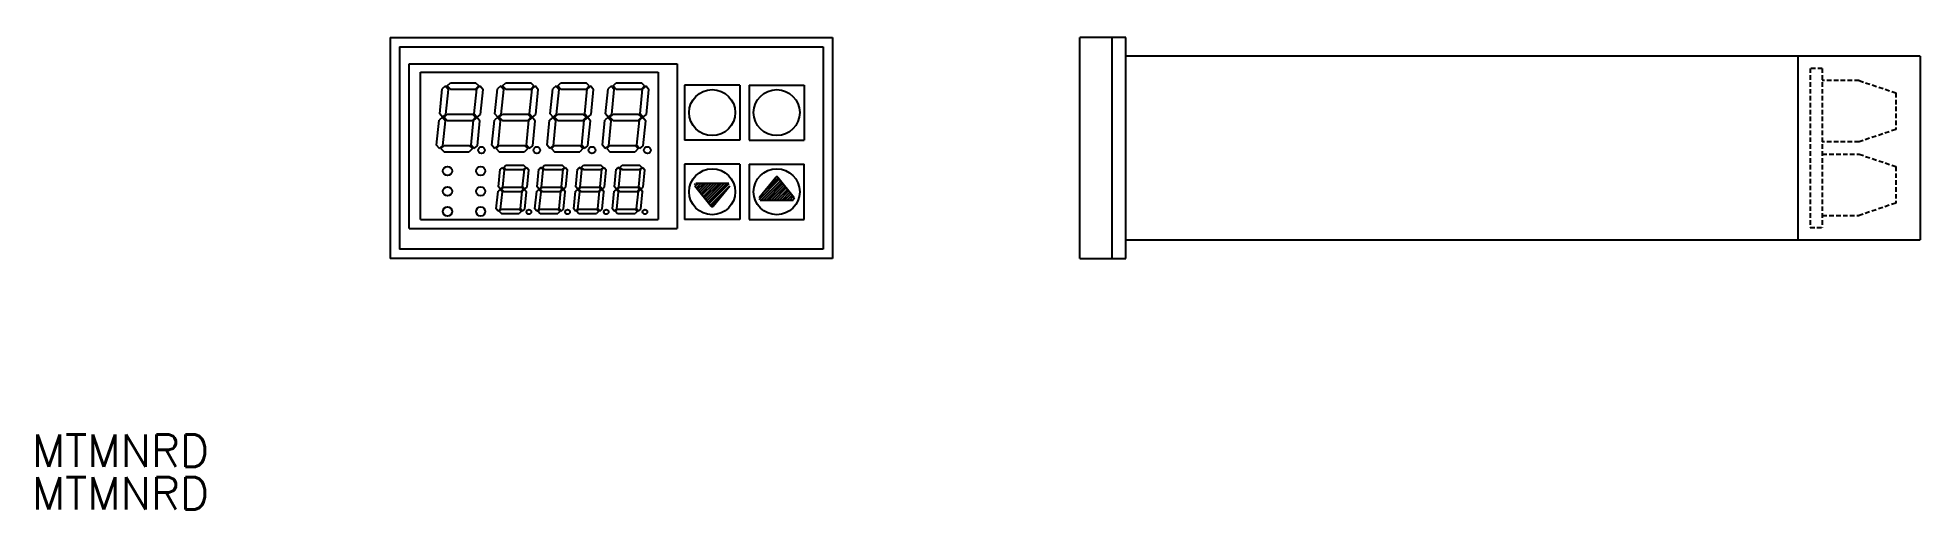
# Model space of a CAD drawing. Extents: x 71 to 276, y 1211 to 1263.
import ezdxf

# ---------------------------------------------------------------- set-up
doc = ezdxf.new("R2010")
doc.units = 0
doc.linetypes.add('DASHED', pattern=[0.75, 0.5, -0.25])
doc.layers.get('0').update_dxf_attribs({"linetype": 'CONTINUOUS'})
doc.styles.get("Standard").update_dxf_attribs({"font": 'txt', "bigfont": 'bigfont'})

msp = doc.modelspace()

# ---------------------------------------------------------------- linework, layer by layer
at = {"color": 7, "linetype": 'CONTINUOUS'}
for p, q in [((109.57, 1262.7), (157.57, 1262.7)), ((109.57, 1262.7), (109.57, 1238.7)), ((110.57, 1261.7), (156.57, 1261.7)), ((110.57, 1261.7), (110.57, 1239.7)), ((156.57, 1261.7), (156.57, 1239.7)), ((157.57, 1262.7), (157.57, 1238.7)), ((184.43, 1238.7), (184.43, 1262.7)), ((189.43, 1262.7), (184.43, 1262.7)), ((187.93, 1238.7), (187.93, 1262.7)), ((189.43, 1260.69), (189.43, 1262.7)), ((111.62, 1241.95), (111.62, 1259.85)), ((111.62, 1259.85), (140.72, 1259.85)), ((140.72, 1259.85), (140.72, 1241.95)), ((275.67, 1260.69), (189.43, 1260.69)), ((262.37, 1260.69), (262.37, 1240.72)), ((275.67, 1260.69), (275.67, 1240.72)), ((112.86, 1242.95), (112.86, 1258.95)), ((112.86, 1258.95), (138.66, 1258.95)), ((114.94, 1254.42), (115.21, 1257.15)), ((115.58, 1257.45), (115.21, 1257.15)), ((115.58, 1257.45), (115.89, 1257.08)), ((115.62, 1254.35), (115.89, 1257.08)), ((115.75, 1257.45), (116.1, 1257.79)), ((115.75, 1257.45), (116.1, 1257.11)), ((116.1, 1257.79), (118.83, 1257.79)), ((116.1, 1257.11), (118.83, 1257.11)), ((118.69, 1254.42), (118.96, 1257.15)), ((119.17, 1257.45), (118.83, 1257.79)), ((119.17, 1257.45), (118.83, 1257.11)), ((119.34, 1257.45), (118.96, 1257.15)), ((119.34, 1257.45), (119.64, 1257.08)), ((119.37, 1254.35), (119.64, 1257.08)), ((120.94, 1254.42), (121.21, 1257.15)), ((121.58, 1257.45), (121.21, 1257.15)), ((121.58, 1257.45), (121.89, 1257.08)), ((121.62, 1254.35), (121.89, 1257.08)), ((121.75, 1257.45), (122.1, 1257.79)), ((121.75, 1257.45), (122.1, 1257.11)), ((122.1, 1257.79), (124.83, 1257.79)), ((122.1, 1257.11), (124.83, 1257.11)), ((124.69, 1254.42), (124.96, 1257.15)), ((125.17, 1257.45), (124.83, 1257.79)), ((125.17, 1257.45), (124.83, 1257.11)), ((125.34, 1257.45), (124.96, 1257.15)), ((125.34, 1257.45), (125.64, 1257.08)), ((125.37, 1254.35), (125.64, 1257.08)), ((126.94, 1254.42), (127.21, 1257.15)), ((127.58, 1257.45), (127.21, 1257.15)), ((127.58, 1257.45), (127.89, 1257.08)), ((127.62, 1254.35), (127.89, 1257.08)), ((127.75, 1257.45), (128.1, 1257.79)), ((127.75, 1257.45), (128.1, 1257.11)), ((128.1, 1257.79), (130.83, 1257.79)), ((128.1, 1257.11), (130.83, 1257.11)), ((130.69, 1254.42), (130.96, 1257.15)), ((131.17, 1257.45), (130.83, 1257.79)), ((131.17, 1257.45), (130.83, 1257.11)), ((131.34, 1257.45), (130.96, 1257.15)), ((131.34, 1257.45), (131.64, 1257.08)), ((131.37, 1254.35), (131.64, 1257.08)), ((132.94, 1254.42), (133.21, 1257.15)), ((133.58, 1257.45), (133.21, 1257.15)), ((133.58, 1257.45), (133.89, 1257.08)), ((133.62, 1254.35), (133.89, 1257.08)), ((133.75, 1257.45), (134.1, 1257.79)), ((133.75, 1257.45), (134.1, 1257.11)), ((134.1, 1257.79), (136.83, 1257.79)), ((134.1, 1257.11), (136.83, 1257.11)), ((136.69, 1254.42), (136.96, 1257.15)), ((137.17, 1257.45), (136.83, 1257.79)), ((137.17, 1257.45), (136.83, 1257.11)), ((137.34, 1257.45), (136.96, 1257.15)), ((137.34, 1257.45), (137.64, 1257.08)), ((137.37, 1254.35), (137.64, 1257.08)), ((138.66, 1258.95), (138.66, 1242.95)), ((147.52, 1257.55), (141.52, 1257.55)), ((141.52, 1257.55), (141.52, 1251.55)), ((147.52, 1257.55), (147.52, 1251.55)), ((148.52, 1257.55), (148.52, 1251.55)), ((148.52, 1257.55), (154.52, 1257.55)), ((154.52, 1257.55), (154.52, 1251.55)), ((114.6, 1251.01), (114.87, 1253.74)), ((115.24, 1254.04), (114.87, 1253.74)), ((115.24, 1254.04), (114.94, 1254.42)), ((115.24, 1254.04), (115.62, 1254.35)), ((115.24, 1254.04), (115.55, 1253.67)), ((115.28, 1250.94), (115.55, 1253.67)), ((115.41, 1254.04), (115.75, 1254.39)), ((115.41, 1254.04), (115.75, 1253.7)), ((115.75, 1254.39), (118.49, 1254.39)), ((115.75, 1253.7), (118.49, 1253.7)), ((118.35, 1251.01), (118.62, 1253.74)), ((118.83, 1254.04), (118.49, 1254.39)), ((118.83, 1254.04), (118.49, 1253.7)), ((119, 1254.04), (118.62, 1253.74)), ((119, 1254.04), (118.69, 1254.42)), ((119, 1254.04), (119.37, 1254.35)), ((119, 1254.04), (119.3, 1253.67)), ((119.03, 1250.94), (119.3, 1253.67)), ((120.6, 1251.01), (120.87, 1253.74)), ((121.24, 1254.04), (120.87, 1253.74)), ((121.24, 1254.04), (120.94, 1254.42)), ((121.24, 1254.04), (121.62, 1254.35)), ((121.24, 1254.04), (121.55, 1253.67)), ((121.28, 1250.94), (121.55, 1253.67)), ((121.41, 1254.04), (121.75, 1254.39)), ((121.41, 1254.04), (121.75, 1253.7)), ((121.75, 1254.39), (124.49, 1254.39)), ((121.75, 1253.7), (124.49, 1253.7)), ((124.35, 1251.01), (124.62, 1253.74)), ((124.83, 1254.04), (124.49, 1254.39)), ((124.83, 1254.04), (124.49, 1253.7)), ((125, 1254.04), (124.62, 1253.74)), ((125, 1254.04), (124.69, 1254.42)), ((125, 1254.04), (125.37, 1254.35)), ((125, 1254.04), (125.3, 1253.67)), ((125.03, 1250.94), (125.3, 1253.67)), ((126.6, 1251.01), (126.87, 1253.74)), ((127.24, 1254.04), (126.87, 1253.74)), ((127.24, 1254.04), (126.94, 1254.42)), ((127.24, 1254.04), (127.62, 1254.35)), ((127.24, 1254.04), (127.55, 1253.67)), ((127.28, 1250.94), (127.55, 1253.67)), ((127.41, 1254.04), (127.75, 1254.39)), ((127.41, 1254.04), (127.75, 1253.7)), ((127.75, 1254.39), (130.49, 1254.39)), ((127.75, 1253.7), (130.49, 1253.7)), ((130.35, 1251.01), (130.62, 1253.74)), ((130.83, 1254.04), (130.49, 1254.39)), ((130.83, 1254.04), (130.49, 1253.7)), ((131, 1254.04), (130.62, 1253.74)), ((131, 1254.04), (130.69, 1254.42)), ((131, 1254.04), (131.37, 1254.35)), ((131, 1254.04), (131.3, 1253.67)), ((131.03, 1250.94), (131.3, 1253.67)), ((132.6, 1251.01), (132.87, 1253.74)), ((133.24, 1254.04), (132.87, 1253.74)), ((133.24, 1254.04), (132.94, 1254.42)), ((133.24, 1254.04), (133.62, 1254.35)), ((133.24, 1254.04), (133.55, 1253.67)), ((133.28, 1250.94), (133.55, 1253.67)), ((133.41, 1254.04), (133.75, 1254.39)), ((133.41, 1254.04), (133.75, 1253.7)), ((133.75, 1254.39), (136.48, 1254.39)), ((133.75, 1253.7), (136.48, 1253.7)), ((136.35, 1251.01), (136.62, 1253.74)), ((136.83, 1254.04), (136.48, 1254.39)), ((136.83, 1254.04), (136.48, 1253.7)), ((137, 1254.04), (136.62, 1253.74)), ((137, 1254.04), (136.69, 1254.42)), ((137, 1254.04), (137.37, 1254.35)), ((137, 1254.04), (137.3, 1253.67)), ((137.03, 1250.94), (137.3, 1253.67)), ((114.9, 1250.64), (114.6, 1251.01)), ((114.9, 1250.64), (115.28, 1250.94)), ((115.07, 1250.64), (115.41, 1250.98)), ((115.41, 1250.98), (118.14, 1250.98)), ((118.49, 1250.64), (118.14, 1250.98)), ((118.66, 1250.64), (118.35, 1251.01)), ((118.66, 1250.64), (119.03, 1250.94)), ((120.9, 1250.64), (120.6, 1251.01)), ((120.9, 1250.64), (121.28, 1250.94)), ((121.07, 1250.64), (121.41, 1250.98)), ((121.41, 1250.98), (124.14, 1250.98)), ((124.49, 1250.64), (124.14, 1250.98)), ((124.66, 1250.64), (124.35, 1251.01)), ((124.66, 1250.64), (125.03, 1250.94)), ((126.9, 1250.64), (126.6, 1251.01)), ((126.9, 1250.64), (127.28, 1250.94)), ((127.07, 1250.64), (127.41, 1250.98)), ((127.41, 1250.98), (130.14, 1250.98)), ((130.49, 1250.64), (130.14, 1250.98)), ((130.66, 1250.64), (130.35, 1251.01)), ((130.66, 1250.64), (131.03, 1250.94)), ((132.9, 1250.64), (132.6, 1251.01)), ((132.9, 1250.64), (133.28, 1250.94)), ((133.07, 1250.64), (133.41, 1250.98)), ((133.41, 1250.98), (136.14, 1250.98)), ((136.48, 1250.64), (136.14, 1250.98)), ((136.66, 1250.64), (136.35, 1251.01)), ((136.66, 1250.64), (137.03, 1250.94)), ((147.52, 1251.55), (141.52, 1251.55)), ((148.52, 1251.55), (154.52, 1251.55)), ((115.07, 1250.64), (115.41, 1250.29)), ((115.41, 1250.29), (118.14, 1250.29)), ((118.49, 1250.64), (118.14, 1250.29)), ((121.07, 1250.64), (121.41, 1250.29)), ((121.41, 1250.29), (124.14, 1250.29)), ((121.89, 1248.6), (122.13, 1248.84)), ((122.13, 1248.84), (124.04, 1248.84)), ((124.28, 1248.6), (124.04, 1248.84)), ((124.49, 1250.64), (124.14, 1250.29)), ((126.09, 1248.6), (126.33, 1248.84)), ((126.33, 1248.84), (128.24, 1248.84)), ((127.07, 1250.64), (127.41, 1250.29)), ((127.41, 1250.29), (130.14, 1250.29)), ((128.48, 1248.6), (128.24, 1248.84)), ((130.49, 1250.64), (130.14, 1250.29)), ((130.29, 1248.6), (130.53, 1248.84)), ((130.53, 1248.84), (132.44, 1248.84)), ((132.68, 1248.6), (132.44, 1248.84)), ((133.07, 1250.64), (133.41, 1250.29)), ((133.41, 1250.29), (136.14, 1250.29)), ((134.49, 1248.6), (134.73, 1248.84)), ((134.73, 1248.84), (136.64, 1248.84)), ((136.48, 1250.64), (136.14, 1250.29)), ((136.88, 1248.6), (136.64, 1248.84)), ((147.52, 1248.95), (141.52, 1248.95)), ((141.52, 1248.95), (141.52, 1242.95)), ((147.52, 1248.95), (147.52, 1242.95)), ((148.52, 1248.95), (148.52, 1242.95)), ((148.52, 1248.95), (154.52, 1248.95)), ((154.52, 1242.95), (154.52, 1248.95)), ((121.32, 1246.48), (121.51, 1248.39)), ((121.77, 1248.6), (121.51, 1248.39)), ((121.77, 1248.6), (121.98, 1248.34)), ((121.79, 1246.43), (121.98, 1248.34)), ((121.89, 1248.6), (122.13, 1248.36)), ((122.13, 1248.36), (124.04, 1248.36)), ((123.94, 1246.48), (124.13, 1248.39)), ((124.28, 1248.6), (124.04, 1248.36)), ((124.4, 1248.6), (124.13, 1248.39)), ((124.4, 1248.6), (124.61, 1248.34)), ((124.42, 1246.43), (124.61, 1248.34)), ((125.52, 1246.48), (125.71, 1248.39)), ((125.97, 1248.6), (125.71, 1248.39)), ((125.97, 1248.6), (126.18, 1248.34)), ((125.99, 1246.43), (126.18, 1248.34)), ((126.09, 1248.6), (126.33, 1248.36)), ((126.33, 1248.36), (128.24, 1248.36)), ((128.15, 1246.48), (128.33, 1248.39)), ((128.48, 1248.6), (128.24, 1248.36)), ((128.6, 1248.6), (128.33, 1248.39)), ((128.6, 1248.6), (128.81, 1248.34)), ((128.62, 1246.43), (128.81, 1248.34)), ((129.72, 1246.48), (129.91, 1248.39)), ((130.17, 1248.6), (129.91, 1248.39)), ((130.17, 1248.6), (130.38, 1248.34)), ((130.19, 1246.43), (130.38, 1248.34)), ((130.29, 1248.6), (130.53, 1248.36)), ((130.53, 1248.36), (132.44, 1248.36)), ((132.34, 1246.48), (132.53, 1248.39)), ((132.68, 1248.6), (132.44, 1248.36)), ((132.8, 1248.6), (132.53, 1248.39)), ((132.8, 1248.6), (133.01, 1248.34)), ((132.82, 1246.43), (133.01, 1248.34)), ((133.92, 1246.48), (134.11, 1248.39)), ((134.37, 1248.6), (134.11, 1248.39)), ((134.37, 1248.6), (134.58, 1248.34)), ((134.39, 1246.43), (134.58, 1248.34)), ((134.49, 1248.6), (134.73, 1248.36)), ((134.73, 1248.36), (136.64, 1248.36)), ((136.54, 1246.48), (136.73, 1248.39)), ((136.88, 1248.6), (136.64, 1248.36)), ((137, 1248.6), (136.73, 1248.39)), ((137, 1248.6), (137.21, 1248.34)), ((137.02, 1246.43), (137.21, 1248.34)), ((142.59, 1246.73), (142.71, 1246.85)), ((142.68, 1246.54), (142.99, 1246.85)), ((146.31, 1246.85), (142.74, 1246.85)), ((142.81, 1246.38), (143.28, 1246.85)), ((142.93, 1246.22), (143.56, 1246.85)), ((143.06, 1246.07), (143.84, 1246.85)), ((143.18, 1245.91), (144.13, 1246.85)), ((143.31, 1245.75), (144.41, 1246.85)), ((143.44, 1245.6), (144.69, 1246.85)), ((143.56, 1245.44), (144.97, 1246.85)), ((143.69, 1245.28), (145.26, 1246.85)), ((143.82, 1245.13), (145.54, 1246.85)), ((143.94, 1244.97), (145.82, 1246.85)), ((144.07, 1244.82), (146.11, 1246.85)), ((144.19, 1244.66), (146.37, 1246.84)), ((149.61, 1245.12), (151.8, 1247.3)), ((151.41, 1247.51), (149.62, 1245.3)), ((149.83, 1245.05), (151.93, 1247.15)), ((150.07, 1245.85), (151.68, 1247.46)), ((150.12, 1245.05), (152.06, 1246.99)), ((150.4, 1245.05), (152.18, 1246.84)), ((151.25, 1247.32), (151.5, 1247.56)), ((151.42, 1247.53), (151.41, 1247.52)), ((151.41, 1247.52), (151.41, 1247.51)), ((151.41, 1247.51), (151.41, 1247.51)), ((151.43, 1247.54), (151.42, 1247.53)), ((151.44, 1247.55), (151.43, 1247.54)), ((151.45, 1247.55), (151.44, 1247.55)), ((151.46, 1247.56), (151.45, 1247.55)), ((151.47, 1247.56), (151.46, 1247.56)), ((151.48, 1247.57), (151.47, 1247.56)), ((151.49, 1247.57), (151.48, 1247.57)), ((151.5, 1247.57), (151.49, 1247.57)), ((151.51, 1247.57), (151.5, 1247.57)), ((151.52, 1247.57), (151.51, 1247.57)), ((151.53, 1247.57), (151.52, 1247.57)), ((151.54, 1247.57), (151.53, 1247.57)), ((151.55, 1247.57), (151.54, 1247.57)), ((151.56, 1247.57), (151.55, 1247.57)), ((151.57, 1247.57), (151.56, 1247.57)), ((151.58, 1247.56), (151.57, 1247.57)), ((151.59, 1247.56), (151.58, 1247.56)), ((151.6, 1247.55), (151.59, 1247.56)), ((151.61, 1247.55), (151.6, 1247.55)), ((151.61, 1247.54), (151.61, 1247.55)), ((151.62, 1247.53), (151.61, 1247.54)), ((151.63, 1247.52), (151.62, 1247.53)), ((151.64, 1247.51), (151.63, 1247.52)), ((153.43, 1245.3), (151.64, 1247.51)), ((151.64, 1247.51), (151.64, 1247.51)), ((121.08, 1244.09), (121.27, 1246)), ((121.53, 1246.22), (121.27, 1246)), ((121.53, 1246.22), (121.32, 1246.48)), ((121.53, 1246.22), (121.79, 1246.43)), ((121.53, 1246.22), (121.74, 1245.95)), ((121.55, 1244.04), (121.74, 1245.95)), ((121.65, 1246.22), (121.89, 1246.46)), ((121.65, 1246.22), (121.89, 1245.98)), ((121.89, 1246.46), (123.8, 1246.46)), ((121.89, 1245.98), (123.8, 1245.98)), ((123.71, 1244.09), (123.9, 1246)), ((124.04, 1246.22), (123.8, 1246.46)), ((124.04, 1246.22), (123.8, 1245.98)), ((124.16, 1246.22), (123.9, 1246)), ((124.16, 1246.22), (123.94, 1246.48)), ((124.16, 1246.22), (124.42, 1246.43)), ((124.16, 1246.22), (124.37, 1245.95)), ((124.18, 1244.04), (124.37, 1245.95)), ((125.28, 1244.09), (125.47, 1246)), ((125.73, 1246.22), (125.47, 1246)), ((125.73, 1246.22), (125.52, 1246.48)), ((125.73, 1246.22), (125.99, 1246.43)), ((125.73, 1246.22), (125.94, 1245.95)), ((125.75, 1244.04), (125.94, 1245.95)), ((125.85, 1246.22), (126.09, 1246.46)), ((125.85, 1246.22), (126.09, 1245.98)), ((126.09, 1246.46), (128, 1246.46)), ((126.09, 1245.98), (128, 1245.98)), ((127.91, 1244.09), (128.1, 1246)), ((128.24, 1246.22), (128, 1246.46)), ((128.24, 1246.22), (128, 1245.98)), ((128.36, 1246.22), (128.1, 1246)), ((128.36, 1246.22), (128.15, 1246.48)), ((128.36, 1246.22), (128.62, 1246.43)), ((128.36, 1246.22), (128.57, 1245.95)), ((128.38, 1244.04), (128.57, 1245.95)), ((129.48, 1244.09), (129.67, 1246)), ((129.93, 1246.22), (129.67, 1246)), ((129.93, 1246.22), (129.72, 1246.48)), ((129.93, 1246.22), (130.19, 1246.43)), ((129.93, 1246.22), (130.14, 1245.95)), ((129.95, 1244.04), (130.14, 1245.95)), ((130.05, 1246.22), (130.29, 1246.46)), ((130.05, 1246.22), (130.29, 1245.98)), ((130.29, 1246.46), (132.2, 1246.46)), ((130.29, 1245.98), (132.2, 1245.98)), ((132.11, 1244.09), (132.3, 1246)), ((132.44, 1246.22), (132.2, 1246.46)), ((132.44, 1246.22), (132.2, 1245.98)), ((132.56, 1246.22), (132.3, 1246)), ((132.56, 1246.22), (132.34, 1246.48)), ((132.56, 1246.22), (132.82, 1246.43)), ((132.56, 1246.22), (132.77, 1245.95)), ((132.58, 1244.04), (132.77, 1245.95)), ((133.68, 1244.09), (133.87, 1246)), ((134.13, 1246.22), (133.87, 1246)), ((134.13, 1246.22), (133.92, 1246.48)), ((134.13, 1246.22), (134.39, 1246.43)), ((134.13, 1246.22), (134.34, 1245.95)), ((134.15, 1244.04), (134.34, 1245.95)), ((134.25, 1246.22), (134.49, 1246.46)), ((134.25, 1246.22), (134.49, 1245.98)), ((134.49, 1246.46), (136.4, 1246.46)), ((134.49, 1245.98), (136.4, 1245.98)), ((136.3, 1244.09), (136.5, 1246)), ((136.64, 1246.22), (136.4, 1246.46)), ((136.64, 1246.22), (136.4, 1245.98)), ((136.76, 1246.22), (136.5, 1246)), ((136.76, 1246.22), (136.54, 1246.48)), ((136.76, 1246.22), (137.02, 1246.43)), ((136.76, 1246.22), (136.97, 1245.95)), ((136.78, 1244.04), (136.97, 1245.95)), ((142.62, 1246.61), (144.41, 1244.4)), ((144.32, 1244.5), (146.42, 1246.6)), ((144.46, 1244.36), (145.23, 1245.13)), ((144.64, 1244.4), (146.43, 1246.61)), ((149.74, 1245.05), (153.31, 1245.05)), ((150.68, 1245.05), (152.31, 1246.68)), ((150.97, 1245.05), (152.44, 1246.52)), ((151.25, 1245.05), (152.56, 1246.37)), ((151.53, 1245.05), (152.69, 1246.21)), ((151.81, 1245.05), (152.81, 1246.05)), ((152.1, 1245.05), (152.94, 1245.9)), ((152.38, 1245.05), (153.07, 1245.74)), ((152.66, 1245.05), (153.19, 1245.58)), ((152.95, 1245.05), (153.32, 1245.43)), ((153.23, 1245.05), (153.44, 1245.27)), ((112.86, 1242.95), (138.66, 1242.95)), ((121.29, 1243.83), (121.08, 1244.09)), ((121.29, 1243.83), (121.55, 1244.04)), ((121.41, 1243.83), (121.65, 1244.07)), ((121.41, 1243.83), (121.65, 1243.59)), ((121.65, 1244.07), (123.56, 1244.07)), ((121.65, 1243.59), (123.56, 1243.59)), ((123.8, 1243.83), (123.56, 1244.07)), ((123.8, 1243.83), (123.56, 1243.59)), ((123.92, 1243.83), (123.71, 1244.09)), ((123.92, 1243.83), (124.18, 1244.04)), ((125.49, 1243.83), (125.28, 1244.09)), ((125.49, 1243.83), (125.75, 1244.04)), ((125.61, 1243.83), (125.85, 1244.07)), ((125.61, 1243.83), (125.85, 1243.59)), ((125.85, 1244.07), (127.76, 1244.07)), ((125.85, 1243.59), (127.76, 1243.59)), ((128, 1243.83), (127.76, 1244.07)), ((128, 1243.83), (127.76, 1243.59)), ((128.12, 1243.83), (127.91, 1244.09)), ((128.12, 1243.83), (128.38, 1244.04)), ((129.69, 1243.83), (129.48, 1244.09)), ((129.69, 1243.83), (129.95, 1244.04)), ((129.81, 1243.83), (130.05, 1244.07)), ((129.81, 1243.83), (130.05, 1243.59)), ((130.05, 1244.07), (131.96, 1244.07)), ((130.05, 1243.59), (131.96, 1243.59)), ((132.2, 1243.83), (131.96, 1244.07)), ((132.2, 1243.83), (131.96, 1243.59)), ((132.32, 1243.83), (132.11, 1244.09)), ((132.32, 1243.83), (132.58, 1244.04)), ((133.89, 1243.83), (133.68, 1244.09)), ((133.89, 1243.83), (134.15, 1244.04)), ((134.01, 1243.83), (134.25, 1244.07)), ((134.01, 1243.83), (134.25, 1243.59)), ((134.25, 1244.07), (136.16, 1244.07)), ((134.25, 1243.59), (136.16, 1243.59)), ((136.4, 1243.83), (136.16, 1244.07)), ((136.4, 1243.83), (136.16, 1243.59)), ((136.52, 1243.83), (136.3, 1244.09)), ((136.52, 1243.83), (136.78, 1244.04)), ((147.52, 1242.95), (141.52, 1242.95)), ((144.41, 1244.4), (144.41, 1244.4)), ((144.41, 1244.4), (144.41, 1244.39)), ((144.41, 1244.39), (144.42, 1244.38)), ((144.42, 1244.38), (144.43, 1244.37)), ((144.43, 1244.37), (144.44, 1244.36)), ((144.44, 1244.36), (144.45, 1244.35)), ((144.45, 1244.35), (144.46, 1244.35)), ((144.46, 1244.35), (144.47, 1244.34)), ((144.47, 1244.34), (144.48, 1244.34)), ((144.48, 1244.34), (144.49, 1244.34)), ((144.49, 1244.34), (144.5, 1244.34)), ((144.5, 1244.34), (144.51, 1244.34)), ((144.51, 1244.34), (144.52, 1244.34)), ((144.52, 1244.34), (144.53, 1244.34)), ((144.53, 1244.34), (144.54, 1244.34)), ((144.54, 1244.34), (144.55, 1244.34)), ((144.55, 1244.34), (144.56, 1244.34)), ((144.56, 1244.34), (144.57, 1244.34)), ((144.57, 1244.34), (144.58, 1244.34)), ((144.58, 1244.34), (144.59, 1244.35)), ((144.59, 1244.35), (144.6, 1244.35)), ((144.6, 1244.35), (144.61, 1244.36)), ((144.61, 1244.36), (144.62, 1244.37)), ((144.62, 1244.38), (144.63, 1244.39)), ((144.62, 1244.37), (144.62, 1244.38)), ((144.63, 1244.39), (144.64, 1244.4)), ((144.64, 1244.4), (144.64, 1244.4)), ((148.52, 1242.95), (154.52, 1242.95)), ((111.62, 1241.95), (140.72, 1241.95)), ((189.43, 1238.7), (189.43, 1240.72)), ((189.43, 1240.72), (275.67, 1240.72)), ((157.57, 1238.7), (109.57, 1238.7)), ((156.57, 1239.7), (110.57, 1239.7)), ((184.43, 1238.7), (189.43, 1238.7))]:
    msp.add_line(p, q, dxfattribs=at)
at = {"color": 3, "linetype": 'CONTINUOUS'}
msp.add_line((189.43, 1240.72), (189.43, 1260.69), dxfattribs=at)
at = {"color": 3, "linetype": 'DASHED'}
for p, q in [((265.03, 1259.36), (263.7, 1259.36)), ((263.7, 1259.36), (263.7, 1242.05)), ((265.03, 1259.36), (265.03, 1242.05)), ((269.02, 1258.03), (265.03, 1258.03)), ((269.02, 1258.03), (273.01, 1256.7)), ((273.01, 1256.7), (273.01, 1252.71)), ((269.02, 1251.38), (265.03, 1251.38)), ((273.01, 1252.71), (269.02, 1251.38)), ((265.03, 1250.03), (269.02, 1250.03)), ((269.02, 1250.03), (273.01, 1248.7)), ((273.01, 1248.7), (273.01, 1244.71)), ((273.01, 1244.71), (269.02, 1243.38)), ((265.03, 1243.38), (269.02, 1243.38)), ((263.7, 1242.05), (265.03, 1242.05))]:
    msp.add_line(p, q, dxfattribs=at)
at = {"color": 7, "linetype": 'CONTINUOUS'}
for centre, radius in [((144.52, 1254.55), 2.5), ((151.52, 1254.55), 2.5), ((119.48, 1250.48), 0.366), ((125.48, 1250.48), 0.366), ((131.47, 1250.48), 0.366), ((137.48, 1250.48), 0.365), ((115.78, 1248.2), 0.5), ((119.38, 1248.2), 0.5), ((144.52, 1245.95), 2.5), ((151.52, 1245.95), 2.5), ((115.78, 1246), 0.5), ((119.38, 1246), 0.5), ((115.78, 1243.8), 0.5), ((119.38, 1243.8), 0.5), ((124.62, 1243.76), 0.25), ((128.82, 1243.76), 0.25), ((133.02, 1243.76), 0.25), ((137.22, 1243.76), 0.25)]:
    msp.add_circle(centre, radius, dxfattribs=at)

# ---------------------------------------------------------------- texts
for p in [(70.69, 1216.05), (70.69, 1211.43)]:
    msp.add_text('MTMNRD', height=3.5, dxfattribs=at).set_placement(p)

doc.saveas('drawing.dxf')
